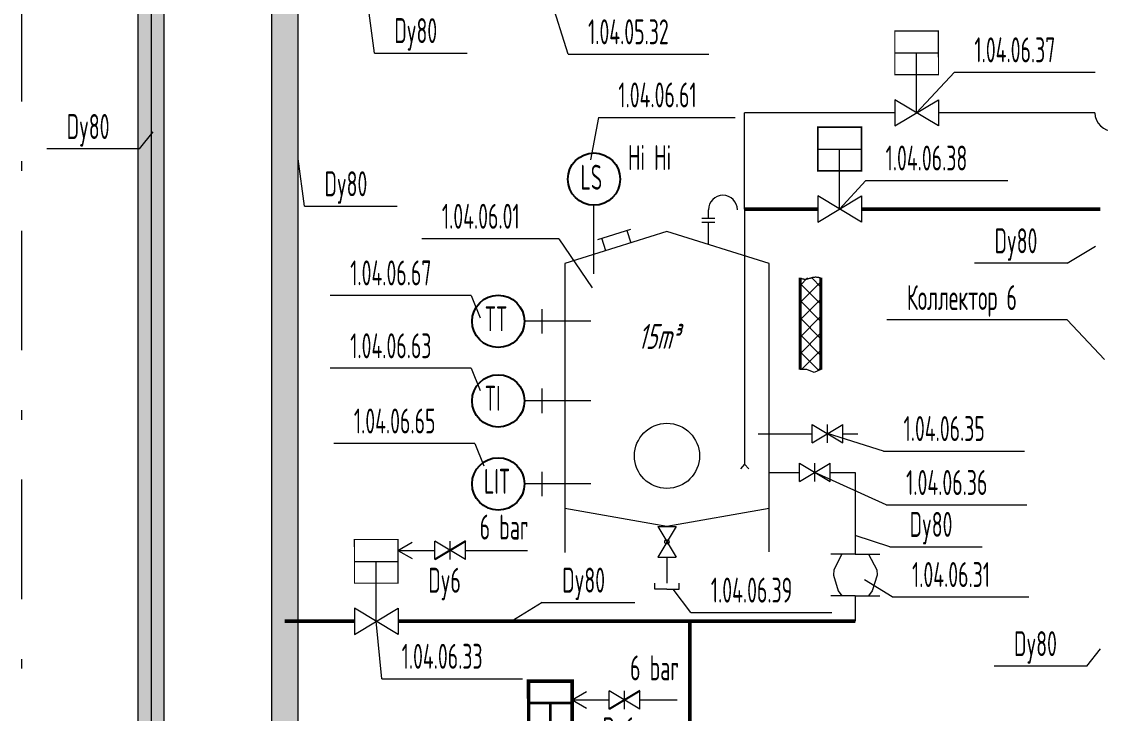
# Model space of a CAD drawing. Header units: millimetres. Extents: x -2281 to 17340, y -2563 to 4166.
# Drawn here: x 1283.7 to 1391.9, y 117.3 to 186.7 of the extents above; entities that cross this region are included whole.
import ezdxf

# ---------------------------------------------------------------- set-up
doc = ezdxf.new("R2010")
doc.units = ezdxf.units.MM
for name, pattern in [('K5LT32768', [24.957505, 11.9988, -5.9994, 0.959904, -5.9994]), ('K5LT32769', [0]), ('K5LT32772', [0]), ('K5LT32773', [0]), ('K5LT32774', [0]), ('K5LT32775', [0]), ('K5LT32776', [0]), ('K5LT32777', [0]), ('K5LT32782', [0]), ('K5LT32785', [0]), ('K5LT32786', [0]), ('K5LT32787', [0]), ('K5LT32788', [0]), ('K5LT32789', [0]), ('K5LT_THIN', [0]), ('K5LT_THIN_INCLUDED_TO_HATCHING', [0])]:
    doc.linetypes.add(name, pattern=pattern)
doc.layers.add('Системный слой', color=7, linetype='Continuous')
doc.styles.add('KTEXTSTYLE', font='GOST_AU.SHX', dxfattribs={"width": 0.96, "height": 5})

# ---------------------------------------------------------------- blocks, each defined once
blk = doc.blocks.new('U8')
at = {"layer": 'Системный слой', "color": 7, "linetype": 'K5LT_THIN_INCLUDED_TO_HATCHING', "lineweight": 13}
for p, q in [((1361.78, 161), (1361.83, 160.98)), ((1361.83, 160.98), (1361.88, 160.97)), ((1361.88, 160.97), (1361.93, 160.96)), ((1361.93, 160.96), (1361.98, 160.94)), ((1361.98, 160.94), (1362.03, 160.93)), ((1362.03, 160.93), (1362.08, 160.92)), ((1362.08, 160.92), (1362.13, 160.91)), ((1362.13, 160.91), (1362.18, 160.9)), ((1362.18, 160.9), (1362.23, 160.9)), ((1362.23, 160.9), (1362.28, 160.9)), ((1362.28, 160.9), (1362.33, 160.9)), ((1362.33, 160.9), (1362.38, 160.9)), ((1362.38, 160.9), (1362.43, 160.9)), ((1362.43, 160.9), (1362.48, 160.91)), ((1362.48, 160.91), (1362.53, 160.92)), ((1362.53, 160.92), (1362.58, 160.93)), ((1362.58, 160.93), (1362.63, 160.94)), ((1362.63, 160.94), (1362.68, 160.96)), ((1362.68, 160.96), (1362.73, 160.97)), ((1362.73, 160.97), (1362.78, 160.99)), ((1362.78, 160.99), (1362.83, 161)), ((1362.83, 161), (1362.88, 161.02)), ((1362.88, 161.02), (1362.93, 161.03)), ((1362.93, 161.03), (1362.98, 161.05)), ((1362.98, 161.05), (1363.03, 161.06)), ((1363.03, 161.06), (1363.08, 161.07)), ((1363.08, 161.07), (1363.13, 161.08)), ((1363.13, 161.08), (1363.18, 161.09)), ((1363.18, 161.09), (1363.23, 161.1)), ((1363.23, 161.1), (1363.28, 161.1)), ((1363.28, 161.1), (1363.33, 161.11)), ((1363.33, 161.11), (1363.38, 161.11)), ((1363.38, 161.11), (1363.43, 161.1)), ((1363.43, 161.1), (1363.48, 161.1)), ((1363.48, 161.1), (1363.53, 161.09)), ((1363.53, 161.09), (1363.58, 161.08)), ((1363.58, 161.08), (1363.63, 161.07)), ((1363.63, 161.07), (1363.68, 161.06)), ((1363.68, 161.06), (1363.73, 161.05)), ((1363.73, 161.05), (1363.78, 161.03)), ((1363.78, 161.03), (1363.83, 161.02)), ((1363.83, 161.02), (1363.88, 161))]:
    blk.add_line(p, q, dxfattribs=at)
blk = doc.blocks.new('U34')
at = {"layer": 'Системный слой', "color": 7, "linetype": 'K5LT_THIN_INCLUDED_TO_HATCHING', "lineweight": 13}
for p, q in [((1308.8, 97.61), (1308.8, 820.63)), ((1311.43, 97.61), (1311.43, 820.63))]:
    blk.add_line(p, q, dxfattribs=at)
blk = doc.blocks.new('U35')
at = {"layer": 'Системный слой', "true_color": 0xc0c0c0}
blk.add_hatch(color=9, dxfattribs=at).paths.add_polyline_path([(1295.38, 150.37), (1295.38, 112.36), (1298.01, 112.36), (1298.01, 524.41), (1295.38, 524.41)])
at = {"layer": 'Системный слой', "color": 7, "linetype": 'K5LT_THIN_INCLUDED_TO_HATCHING', "lineweight": 13}
for p, q in [((1295.38, 112.36), (1295.38, 524.41)), ((1298.01, 112.36), (1298.01, 524.41))]:
    blk.add_line(p, q, dxfattribs=at)
blk = doc.blocks.new('U45')
at = {"layer": 'Системный слой', "color": 7, "linetype": 'K5LT_THIN', "lineweight": 13}
for q in [(1336.75, 112.36), (1353.83, 106.7)]:
    blk.add_line((1339.71, 106.7), q, dxfattribs=at)
at = {"layer": 'Системный слой', "color": 7, "insert": (1341.71, 110.2), "char_height": 2.5, "attachment_point": 1, "style": 'KTEXTSTYLE'}
blk.add_mtext('\\H3.5;\\W0.965;\\Q15;\\Q0;\\W0.715;\\H2.50;{\\c255;1.04.06.32}', dxfattribs=at)
blk = doc.blocks.new('U44')
at = {"layer": 'Системный слой', "color": 4, "linetype": 'K5LT32772', "lineweight": 18, "true_color": 0x00ffff}
for p, q in [((1338.93, 118.69), (1340.35, 119.52)), ((1342.63, 117.77), (1342.63, 119.61)), ((1345.7, 117.77), (1342.63, 119.61)), ((1344.17, 117.77), (1344.17, 119.61)), ((1345.7, 117.77), (1345.7, 119.61)), ((1338.93, 118.69), (1342.63, 118.69)), ((1338.93, 118.69), (1340.36, 117.87)), ((1344.16, 118.69), (1344.17, 118.69)), ((1345.7, 118.69), (1349.47, 118.69))]:
    blk.add_line(p, q, dxfattribs=at)
at = {"layer": 'Системный слой', "color": 4, "linetype": 'K5LT32774', "lineweight": 25, "true_color": 0x00ffff}
blk.add_line((1345.7, 119.61), (1342.63, 117.77), dxfattribs=at)
at = {"layer": 'Системный слой', "color": 151, "linetype": 'K5LT32789', "lineweight": 35, "true_color": 0x7fbfff}
for p, q in [((1334.56, 118.38), (1338.93, 118.38)), ((1336.75, 112.36), (1336.74, 118.38)), ((1338.93, 111.05), (1334.56, 113.68)), ((1334.56, 111.05), (1338.93, 113.68)), ((1334.56, 113.68), (1334.56, 111.05)), ((1338.93, 113.68), (1338.93, 111.05))]:
    blk.add_line(p, q, dxfattribs=at)
at = {"layer": 'Системный слой', "color": 4, "linetype": 'K5LT32773', "lineweight": 18, "true_color": 0x00ffff}
blk.add_line((1344.16, 118.68), (1344.17, 118.68), dxfattribs=at)
at = {"layer": 'Системный слой', "color": 151, "linetype": 'K5LT32789', "true_color": 0x7fbfff, "const_width": 0.35}
blk.add_lwpolyline([(1334.56, 116.19), (1338.93, 116.19), (1338.93, 120.57), (1334.55, 120.57)], close=True, dxfattribs=at)
at = {"layer": 'Системный слой'}
blk.add_blockref('U45', (0, 0), dxfattribs=at)
at = {"layer": 'Системный слой', "color": 7, "char_height": 2.5, "attachment_point": 1, "style": 'KTEXTSTYLE'}
for s, insert in [('\\H3.5;\\W0.965;\\Q15;\\Q0;\\W0.715;\\H2.50;6 bar', (1344.74, 123.15)), ('\\H3.5;\\W0.965;\\Q15;\\Q0;\\W0.715;\\H2.50;Dy6', (1341.97, 116.94))]:
    blk.add_mtext(s, dxfattribs=dict(at, insert=insert))
blk = doc.blocks.new('U156')
at = {"layer": 'Системный слой', "color": 7, "linetype": 'K5LT_THIN', "lineweight": 13}
for q in [(1391.92, 123.8), (1381.26, 122.08)]:
    blk.add_line((1390.55, 122.08), q, dxfattribs=at)
at = {"layer": 'Системный слой', "color": 7, "insert": (1383.26, 125.58), "char_height": 2.5, "attachment_point": 1, "style": 'KTEXTSTYLE'}
blk.add_mtext('\\H3.5;\\W0.965;\\Q15;\\Q0;\\W0.715;\\H2.50;Dy80', dxfattribs=at)
blk = doc.blocks.new('U169')
at = {"layer": 'Системный слой', "color": 7, "linetype": 'K5LT_THIN', "lineweight": 13}
for q in [(1336.75, 189.1), (1352.64, 183.44)]:
    blk.add_line((1338.52, 183.44), q, dxfattribs=at)
at = {"layer": 'Системный слой', "color": 7, "insert": (1340.52, 186.94), "char_height": 2.5, "attachment_point": 1, "style": 'KTEXTSTYLE'}
blk.add_mtext('\\H3.5;\\W0.965;\\Q15;\\Q0;\\W0.715;\\H2.50;{\\c255;1.04.05.32}', dxfattribs=at)
blk = doc.blocks.new('U171')
at = {"layer": 'Системный слой', "color": 7, "linetype": 'K5LT_THIN', "lineweight": 13}
for q in [(1365.76, 167.92), (1382.62, 170.78)]:
    blk.add_line((1368.37, 170.78), q, dxfattribs=at)
at = {"layer": 'Системный слой', "color": 7, "insert": (1370.37, 174.28), "char_height": 2.5, "attachment_point": 1, "style": 'KTEXTSTYLE'}
blk.add_mtext('\\H3.5;\\W0.965;\\Q15;\\Q0;\\W0.715;\\H2.50;{\\c255;1.04.06.38}', dxfattribs=at)
blk = doc.blocks.new('U172')
at = {"layer": 'Системный слой', "color": 7, "linetype": 'K5LT_THIN', "lineweight": 13}
for q in [(1373.48, 177.57), (1391.4, 181.63)]:
    blk.add_line((1377.28, 181.63), q, dxfattribs=at)
at = {"layer": 'Системный слой', "color": 7, "insert": (1379.28, 185.13), "char_height": 2.5, "attachment_point": 1, "style": 'KTEXTSTYLE'}
blk.add_mtext('\\H3.5;\\W0.965;\\Q15;\\Q0;\\W0.715;\\H2.50;1.04.06.37', dxfattribs=at)
blk = doc.blocks.new('U173')
at = {"layer": 'Системный слой', "color": 7, "linetype": 'K5LT_THIN', "lineweight": 13}
for q in [(1340.76, 172.85), (1355.28, 177.11)]:
    blk.add_line((1341.56, 177.11), q, dxfattribs=at)
at = {"layer": 'Системный слой', "color": 7, "insert": (1343.56, 180.61), "char_height": 2.5, "attachment_point": 1, "style": 'KTEXTSTYLE'}
blk.add_mtext('\\H3.5;\\W0.965;\\Q15;\\Q0;\\W0.715;\\H2.50;1.04.06.61', dxfattribs=at)
blk = doc.blocks.new('U174')
at = {"layer": 'Системный слой', "color": 7, "linetype": 'K5LT_THIN', "lineweight": 13}
for q in [(1323.86, 164.94), (1340.92, 160.03)]:
    blk.add_line((1337.58, 164.94), q, dxfattribs=at)
at = {"layer": 'Системный слой', "color": 7, "insert": (1325.86, 168.44), "char_height": 2.5, "attachment_point": 1, "style": 'KTEXTSTYLE'}
blk.add_mtext('\\H3.5;\\W0.965;\\Q15;\\Q0;\\W0.715;\\H2.50;1.04.06.01', dxfattribs=at)
blk = doc.blocks.new('U175')
at = {"layer": 'Системный слой', "color": 7, "linetype": 'K5LT_THIN', "lineweight": 13}
for q in [(1314.66, 159.26), (1329.7, 157.02)]:
    blk.add_line((1328.78, 159.26), q, dxfattribs=at)
at = {"layer": 'Системный слой', "color": 7, "insert": (1316.66, 162.76), "char_height": 2.5, "attachment_point": 1, "style": 'KTEXTSTYLE'}
blk.add_mtext('\\H3.5;\\W0.965;\\Q15;\\Q0;\\W0.715;\\H2.50;1.04.06.67', dxfattribs=at)
blk = doc.blocks.new('U176')
at = {"layer": 'Системный слой', "color": 7, "linetype": 'K5LT_THIN', "lineweight": 13}
for q in [(1314.66, 151.95), (1329.7, 149.71)]:
    blk.add_line((1328.78, 151.95), q, dxfattribs=at)
at = {"layer": 'Системный слой', "color": 7, "insert": (1316.66, 155.45), "char_height": 2.5, "attachment_point": 1, "style": 'KTEXTSTYLE'}
blk.add_mtext('\\H3.5;\\W0.965;\\Q15;\\Q0;\\W0.715;\\H2.50;1.04.06.63', dxfattribs=at)
blk = doc.blocks.new('U177')
at = {"layer": 'Системный слой', "color": 7, "linetype": 'K5LT_THIN', "lineweight": 13}
for q in [(1315.03, 144.41), (1330.08, 142.16)]:
    blk.add_line((1329.15, 144.41), q, dxfattribs=at)
at = {"layer": 'Системный слой', "color": 7, "insert": (1317.03, 147.91), "char_height": 2.5, "attachment_point": 1, "style": 'KTEXTSTYLE'}
blk.add_mtext('\\H3.5;\\W0.965;\\Q15;\\Q0;\\W0.715;\\H2.50;1.04.06.65', dxfattribs=at)
blk = doc.blocks.new('U178')
at = {"layer": 'Системный слой', "color": 7, "linetype": 'K5LT_THIN', "lineweight": 13}
for q in [(1364.54, 145.39), (1384.29, 143.65)]:
    blk.add_line((1370.17, 143.65), q, dxfattribs=at)
at = {"layer": 'Системный слой', "color": 7, "insert": (1372.17, 147.15), "char_height": 2.5, "attachment_point": 1, "style": 'KTEXTSTYLE'}
blk.add_mtext('\\H3.5;\\W0.965;\\Q15;\\Q0;\\W0.715;\\H2.50;1.04.06.35', dxfattribs=at)
blk = doc.blocks.new('U179')
at = {"layer": 'Системный слой', "color": 7, "linetype": 'K5LT_THIN', "lineweight": 13}
for q in [(1363.27, 141.5), (1384.55, 138.24)]:
    blk.add_line((1370.43, 138.24), q, dxfattribs=at)
at = {"layer": 'Системный слой', "color": 7, "insert": (1372.43, 141.74), "char_height": 2.5, "attachment_point": 1, "style": 'KTEXTSTYLE'}
blk.add_mtext('\\H3.5;\\W0.965;\\Q15;\\Q0;\\W0.715;\\H2.50;1.04.06.36', dxfattribs=at)
blk = doc.blocks.new('U180')
at = {"layer": 'Системный слой', "color": 7, "linetype": 'K5LT_THIN', "lineweight": 13}
for q in [(1368.26, 130.74), (1384.74, 129.01)]:
    blk.add_line((1371.02, 129.01), q, dxfattribs=at)
at = {"layer": 'Системный слой', "color": 7, "insert": (1373.02, 132.51), "char_height": 2.5, "attachment_point": 1, "style": 'KTEXTSTYLE'}
blk.add_mtext('\\H3.5;\\W0.965;\\Q15;\\Q0;\\W0.715;\\H2.50;1.04.06.31', dxfattribs=at)
blk = doc.blocks.new('U181')
at = {"layer": 'Системный слой', "color": 7, "linetype": 'K5LT_THIN', "lineweight": 13}
for q in [(1349.05, 129.79), (1364.96, 127.45)]:
    blk.add_line((1350.84, 127.45), q, dxfattribs=at)
at = {"layer": 'Системный слой', "color": 7, "insert": (1352.84, 130.95), "char_height": 2.5, "attachment_point": 1, "style": 'KTEXTSTYLE'}
blk.add_mtext('\\H3.5;\\W0.965;\\Q15;\\Q0;\\W0.715;\\H2.50;1.04.06.39', dxfattribs=at)
blk = doc.blocks.new('U182')
at = {"layer": 'Системный слой', "color": 7, "linetype": 'K5LT_THIN', "lineweight": 13}
for q in [(1296.88, 175.66), (1286.22, 173.94)]:
    blk.add_line((1295.51, 173.94), q, dxfattribs=at)
at = {"layer": 'Системный слой', "color": 7, "insert": (1288.22, 177.44), "char_height": 2.5, "attachment_point": 1, "style": 'KTEXTSTYLE'}
blk.add_mtext('\\H3.5;\\W0.965;\\Q15;\\Q0;\\W0.715;\\H2.50;Dy80', dxfattribs=at)
blk = doc.blocks.new('U183')
at = {"layer": 'Системный слой', "color": 7, "linetype": 'K5LT_THIN', "lineweight": 13}
for q in [(1319.27, 126.57), (1333.94, 120.81)]:
    blk.add_line((1319.82, 120.81), q, dxfattribs=at)
at = {"layer": 'Системный слой', "color": 7, "insert": (1321.82, 124.31), "char_height": 2.5, "attachment_point": 1, "style": 'KTEXTSTYLE'}
blk.add_mtext('\\H3.5;\\W0.965;\\Q15;\\Q0;\\W0.715;\\H2.50;1.04.06.33', dxfattribs=at)
blk = doc.blocks.new('U222')
at = {"layer": 'Системный слой', "color": 7, "linetype": 'K5LT_THIN', "lineweight": 13}
for q in [(1318.35, 189.1), (1328.38, 183.56)]:
    blk.add_line((1319.09, 183.56), q, dxfattribs=at)
at = {"layer": 'Системный слой', "color": 7, "insert": (1321.09, 187.06), "char_height": 2.5, "attachment_point": 1, "style": 'KTEXTSTYLE'}
blk.add_mtext('\\H3.5;\\W0.965;\\Q15;\\Q0;\\W0.715;\\H2.50;Dy80', dxfattribs=at)
blk = doc.blocks.new('U223')
at = {"layer": 'Системный слой', "color": 7, "linetype": 'K5LT_THIN', "lineweight": 13}
for q in [(1367.33, 135.17), (1380.07, 134.04)]:
    blk.add_line((1370.78, 134.04), q, dxfattribs=at)
at = {"layer": 'Системный слой', "color": 7, "insert": (1372.78, 137.54), "char_height": 2.5, "attachment_point": 1, "style": 'KTEXTSTYLE'}
blk.add_mtext('\\H3.5;\\W0.965;\\Q15;\\Q0;\\W0.715;\\H2.50;Dy80', dxfattribs=at)
blk = doc.blocks.new('U224')
at = {"layer": 'Системный слой', "color": 7, "linetype": 'K5LT_THIN', "lineweight": 13}
for q in [(1332.86, 126.57), (1345.23, 128.45)]:
    blk.add_line((1335.93, 128.45), q, dxfattribs=at)
at = {"layer": 'Системный слой', "color": 7, "insert": (1337.93, 131.95), "char_height": 2.5, "attachment_point": 1, "style": 'KTEXTSTYLE'}
blk.add_mtext('\\H3.5;\\W0.965;\\Q15;\\Q0;\\W0.715;\\H2.50;Dy80', dxfattribs=at)
blk = doc.blocks.new('U243')
at = {"layer": 'Системный слой', "color": 7, "linetype": 'K5LT_THIN', "lineweight": 13}
for q in [(1311.43, 172.94), (1321.37, 168.2)]:
    blk.add_line((1312.08, 168.2), q, dxfattribs=at)
at = {"layer": 'Системный слой', "color": 7, "insert": (1314.08, 171.7), "char_height": 2.5, "attachment_point": 1, "style": 'KTEXTSTYLE'}
blk.add_mtext('\\H3.5;\\W0.965;\\Q15;\\Q0;\\W0.715;\\H2.50;Dy80', dxfattribs=at)
blk = doc.blocks.new('U267')
at = {"layer": 'Системный слой', "color": 7, "linetype": 'K5LT_THIN', "lineweight": 13}
for q in [(1391.43, 164.2), (1379.3, 162.48)]:
    blk.add_line((1388.59, 162.48), q, dxfattribs=at)
at = {"layer": 'Системный слой', "color": 7, "insert": (1381.3, 165.98), "char_height": 2.5, "attachment_point": 1, "style": 'KTEXTSTYLE'}
blk.add_mtext('\\H3.5;\\W0.965;\\Q15;\\Q0;\\W0.715;\\H2.50;Dy80', dxfattribs=at)
blk = doc.blocks.new('U268')
at = {"layer": 'Системный слой', "color": 7, "linetype": 'K5LT_THIN', "lineweight": 13}
for q in [(1370.5, 156.79), (1392.34, 152.82)]:
    blk.add_line((1388.59, 156.79), q, dxfattribs=at)
at = {"layer": 'Системный слой', "color": 7, "insert": (1372.5, 160.29), "char_height": 2.5, "attachment_point": 1, "style": 'KTEXTSTYLE'}
blk.add_mtext('\\H3.5;\\W0.965;\\Q15;\\Q0;\\W0.715;\\H2.50;Коллектор 6', dxfattribs=at)

msp = doc.modelspace()

# ---------------------------------------------------------------- hatches: boundary and pattern name
at = {"layer": 'Системный слой', "true_color": 0xc0c0c0}
h = msp.add_hatch(color=9, dxfattribs=at)
h.paths.add_polyline_path([(1308.80496, 111.22731), (1308.80496, 97.61198), (1311.42984, 97.61198), (1311.42984, 111.20321), (1311.13432, 111.06323), (1310.82392, 110.96034), (1310.5033, 110.89609), (1310.17723, 110.87142), (1309.85059, 110.88672), (1309.52825, 110.94174), (1309.21503, 111.03567), (1308.9156, 111.1671)])
h.paths.add_polyline_path([(1308.80496, 187.96742), (1308.80496, 111.22731), (1309.09786, 111.08193), (1309.40632, 110.97336), (1309.72571, 110.90323), (1310.05127, 110.87258), (1310.37814, 110.88187), (1310.70143, 110.93097), (1311.01632, 111.01913), (1311.31811, 111.14505), (1311.42984, 111.20321), (1311.42984, 187.93628), (1311.13395, 187.79709), (1310.82328, 187.69503), (1310.50248, 187.63163), (1310.17635, 187.60783), (1309.84975, 187.62399), (1309.52756, 187.67988), (1309.21459, 187.77464), (1308.91552, 187.90688)])

# ---------------------------------------------------------------- linework, layer by layer
at = {"layer": 'Системный слой', "color": 5, "linetype": 'K5LT32768', "lineweight": 18, "true_color": 0x0000ff}
msp.add_line((1283.69298, 839.5978), (1283.69298, 61.58733), dxfattribs=at)
at = {"layer": 'Системный слой', "color": 7, "linetype": 'K5LT_THIN_INCLUDED_TO_HATCHING', "lineweight": 13}
for p, q in [((1308.80496, 97.61198), (1308.80496, 658.74994)), ((1311.42984, 97.61198), (1311.42984, 658.76432))]:
    msp.add_line(p, q, dxfattribs=at)
at = {"layer": 'Системный слой', "color": 7, "linetype": 'K5LT_THIN', "lineweight": 13}
for p, q in [((1296.6966, 524.40853), (1296.6966, 116.35275)), ((1371.29025, 183.58063), (1375.66525, 183.58063)), ((1373.48041, 177.56501), (1373.47775, 183.58063)), ((1375.66791, 176.25251), (1371.29291, 178.87751)), ((1371.29291, 176.25251), (1375.66791, 178.87751)), ((1371.29291, 178.87751), (1371.29291, 176.25251)), ((1375.66791, 178.87751), (1375.66791, 176.25251)), ((1371.29291, 177.56501), (1356.22586, 177.56501)), ((1356.22586, 167.91706), (1356.22586, 177.56501)), ((1391.34774, 177.56501), (1375.66791, 177.56501)), ((1356.22586, 167.91706), (1356.22586, 142.31501)), ((1348.43776, 165.6546), (1338.1903, 162.46056)), ((1358.68523, 162.46056), (1348.43776, 165.6546)), ((1338.1903, 162.46056), (1338.1903, 133.46156)), ((1358.68523, 133.54906), (1358.68523, 162.46056)), ((1363.00405, 144.46791), (1363.00405, 146.30541)), ((1363.00405, 144.46791), (1366.06655, 146.30541)), ((1363.00405, 146.30541), (1366.06655, 144.46791)), ((1364.52835, 144.46791), (1364.52835, 146.30541)), ((1366.06655, 144.46791), (1366.06655, 146.30541)), ((1357.58058, 145.38666), (1363.00405, 145.38666)), ((1364.52835, 145.38666), (1364.5353, 145.38666)), ((1366.06655, 145.38666), (1367.56887, 145.38666)), ((1356.22586, 142.31501), (1355.79946, 141.87531)), ((1356.22586, 142.31501), (1356.65226, 141.87531)), ((1361.73586, 140.58112), (1361.73586, 142.41862)), ((1361.73586, 140.58112), (1364.79836, 142.41862)), ((1361.73586, 142.41862), (1364.79836, 140.58112)), ((1363.26016, 140.58112), (1363.26016, 142.41862)), ((1364.79836, 140.58112), (1364.79836, 142.41862)), ((1358.68523, 141.49987), (1361.73586, 141.49987)), ((1363.26016, 141.49987), (1363.26711, 141.49987)), ((1364.79836, 141.49987), (1367.32885, 141.49987)), ((1367.32885, 141.49987), (1367.32885, 133.30782)), ((1348.43776, 136.06906), (1338.1903, 137.88483)), ((1358.68523, 137.88483), (1348.43776, 136.06906)), ((1347.51901, 136.06906), (1349.35651, 136.06906)), ((1347.51901, 136.06906), (1349.35651, 133.00656)), ((1349.35651, 136.06906), (1347.51901, 133.00656)), ((1321.45278, 133.68218), (1322.86868, 134.51096)), ((1325.15607, 132.7608), (1325.15607, 134.5983)), ((1321.45281, 133.67777), (1325.15607, 133.67777)), ((1321.45281, 133.67777), (1322.8785, 132.86595)), ((1367.32885, 133.30782), (1364.87885, 133.30782)), ((1365.99124, 133.30782), (1365.18271, 131.72966)), ((1367.32885, 133.30782), (1369.77885, 133.30782)), ((1368.66647, 133.30782), (1369.475, 131.72966)), ((1317.08255, 132.5858), (1321.45755, 132.5858)), ((1319.27272, 126.57019), (1319.27005, 132.5858)), ((1347.51901, 133.00656), (1349.35651, 133.00656)), ((1348.43776, 133.00656), (1348.43776, 130.40065)), ((1365.18271, 131.72966), (1365.13095, 131.21465)), ((1365.13095, 131.21465), (1365.62226, 129.63649)), ((1369.52676, 131.21465), (1369.03545, 129.63649)), ((1369.475, 131.72966), (1369.52676, 131.21465)), ((1347.21276, 129.78815), (1347.21276, 130.40065)), ((1349.66276, 129.78815), (1349.66276, 130.40065)), ((1348.43776, 129.78815), (1347.21276, 129.78815)), ((1348.43776, 129.78815), (1349.66276, 129.78815)), ((1367.32885, 129.12567), (1364.87885, 129.12567)), ((1365.62226, 129.63649), (1365.99124, 129.12567)), ((1367.32885, 129.12567), (1369.77885, 129.12567)), ((1367.32885, 129.12567), (1367.32885, 126.57019)), ((1369.03545, 129.63649), (1368.66647, 129.12567)), ((1321.46022, 125.25769), (1317.08522, 127.88269)), ((1317.08522, 125.25769), (1321.46022, 127.88269)), ((1317.08522, 127.88269), (1317.08522, 125.25769)), ((1321.46022, 127.88269), (1321.46022, 125.25769))]:
    msp.add_line(p, q, dxfattribs=at)
at = {"layer": 'Системный слой', "color": 5, "linetype": 'K5LT32787', "lineweight": 18, "true_color": 0x0000ff}
for p, q in [((1363.57132, 173.93268), (1367.94632, 173.93268)), ((1365.76148, 167.91706), (1365.75882, 173.93268)), ((1367.94898, 166.60456), (1363.57398, 169.22956)), ((1363.57398, 166.60456), (1367.94898, 169.22956)), ((1363.57398, 169.22956), (1363.57398, 166.60456)), ((1367.94898, 169.22956), (1367.94898, 166.60456))]:
    msp.add_line(p, q, dxfattribs=at)
at = {"layer": 'Системный слой', "color": 7, "linetype": 'K5LT32786', "lineweight": 18}
for p, q in [((1341.11639, 161.40726), (1341.11639, 168.28968)), ((1361.78498, 160.26), (1362.52553, 161.00055)), ((1361.78498, 158.52759), (1363.88274, 160.62535)), ((1363.88274, 158.36511), (1361.78498, 160.46287)), ((1363.88274, 160.09752), (1362.97971, 161.00055)), ((1361.78498, 156.79518), (1363.88274, 158.89294)), ((1363.88274, 156.6327), (1361.78498, 158.73046)), ((1361.78498, 155.06277), (1363.88274, 157.16053)), ((1363.88274, 154.90028), (1361.78498, 156.99804)), ((1361.78498, 153.39795), (1363.88274, 155.49571)), ((1363.88274, 153.23546), (1361.78498, 155.33322)), ((1361.93702, 151.81757), (1363.88274, 153.7633)), ((1363.66164, 151.72416), (1361.78498, 153.60081)), ((1361.83581, 151.81757), (1361.78498, 151.8684)), ((1362.48339, 151.8177), (1361.78498, 151.81757)), ((1363.1927, 151.52633), (1362.48339, 151.8177)), ((1363.88274, 151.81757), (1363.1927, 151.52633)), ((1363.51338, 151.66152), (1363.88274, 152.03088))]:
    msp.add_line(p, q, dxfattribs=at)
at = {"layer": 'Системный слой', "color": 7, "linetype": 'K5LT32776', "lineweight": 18}
for p, q in [((1352.5968, 166.95285), (1352.5968, 167.8388)), ((1353.25305, 166.95285), (1351.94055, 166.95285)), ((1341.48692, 164.86286), (1344.82837, 165.90436)), ((1344.41068, 165.77417), (1344.80125, 164.52113)), ((1353.25305, 166.56076), (1351.94055, 166.56076)), ((1352.5968, 164.35827), (1352.5968, 166.56076)), ((1342.29516, 163.74001), (1341.9046, 164.99305)), ((1335.93379, 155.42999), (1335.93379, 157.87999)), ((1340.78766, 156.65499), (1334.13766, 156.65499)), ((1335.93379, 147.45392), (1335.93379, 149.90392)), ((1340.78766, 148.67892), (1334.13766, 148.67892)), ((1335.93379, 139.12666), (1335.93379, 141.57666)), ((1340.78766, 140.35166), (1334.13766, 140.35166))]:
    msp.add_line(p, q, dxfattribs=at)
at = {"layer": 'Системный слой', "color": 5, "linetype": 'K5LT32775', "lineweight": 50, "true_color": 0x0000ff}
for p, q in [((1363.57398, 167.91706), (1356.22586, 167.91706)), ((1391.88264, 167.91706), (1367.94898, 167.91706)), ((1317.08522, 126.57019), (1310.1174, 126.57019)), ((1321.46022, 126.57019), (1367.32885, 126.57019))]:
    msp.add_line(p, q, dxfattribs=at)
at = {"layer": 'Системный слой', "color": 150, "linetype": 'K5LT32769', "lineweight": 18, "true_color": 0x007fff}
msp.add_line((1391.32575, 167.91706), (1391.88264, 167.91706), dxfattribs=at)
at = {"layer": 'Системный слой', "color": 7, "linetype": 'K5LT32785', "lineweight": 40}
for p, q in [((1361.78498, 161.00055), (1361.78498, 151.81757)), ((1363.88274, 151.81757), (1363.88274, 161.00055))]:
    msp.add_line(p, q, dxfattribs=at)
at = {"layer": 'Системный слой', "color": 4, "linetype": 'K5LT32772', "lineweight": 18, "true_color": 0x00ffff}
for p, q in [((1328.21857, 132.7608), (1325.15607, 134.5983)), ((1326.69426, 132.7608), (1326.69426, 134.5983)), ((1328.21857, 132.7608), (1328.21857, 134.5983)), ((1326.68732, 133.67955), (1326.69426, 133.67955)), ((1328.21857, 133.67955), (1334.45283, 133.67955))]:
    msp.add_line(p, q, dxfattribs=at)
at = {"layer": 'Системный слой', "color": 4, "linetype": 'K5LT32774', "lineweight": 25, "true_color": 0x00ffff}
msp.add_line((1328.21857, 134.5983), (1325.15607, 132.7608), dxfattribs=at)
at = {"layer": 'Системный слой', "color": 4, "linetype": 'K5LT32773', "lineweight": 18, "true_color": 0x00ffff}
msp.add_line((1326.68037, 133.67539), (1326.69426, 133.67539), dxfattribs=at)
at = {"layer": 'Системный слой', "color": 7, "linetype": 'K5LT32782', "lineweight": 0}
msp.add_line((1353.06185, 127.45305), (1353.2981, 127.45305), dxfattribs=at)
at = {"layer": 'Системный слой', "color": 151, "linetype": 'K5LT32788', "lineweight": 50, "true_color": 0x7fbfff}
msp.add_line((1350.73989, 126.57019), (1350.73989, 112.36459), dxfattribs=at)
at = {"layer": 'Системный слой', "color": 7, "linetype": 'K5LT_THIN', "const_width": 0.11}
for points in [[(1371.29202, 181.39313), (1375.66702, 181.39313), (1375.66072, 185.76812), (1371.28572, 185.76812)], [(1317.08433, 130.39831), (1321.45933, 130.39831), (1321.45302, 134.7733), (1317.07802, 134.7733)]]:
    msp.add_lwpolyline(points, close=True, dxfattribs=at)
at = {"layer": 'Системный слой', "color": 5, "linetype": 'K5LT32787', "true_color": 0x0000ff, "const_width": 0.18}
msp.add_lwpolyline([(1363.57309, 171.74518), (1367.94809, 171.74518), (1367.94178, 176.12017), (1363.56678, 176.12017)], close=True, dxfattribs=at)
at = {"layer": 'Системный слой', "color": 7, "linetype": 'K5LT32777', "lineweight": 25}
for centre in [(1341.11639, 170.91468), (1331.51266, 156.65499), (1331.51266, 148.67892), (1331.51266, 140.35166)]:
    msp.add_circle(centre, 2.625, dxfattribs=at)
at = {"layer": 'Системный слой', "color": 7, "linetype": 'K5LT32776', "lineweight": 18}
msp.add_circle((1348.43776, 143.16125), 3.26611, dxfattribs=at)
at = {"layer": 'Системный слой', "color": 7, "linetype": 'K5LT_THIN', "lineweight": 13}
msp.add_circle((1348.43776, 134.53781), 0.21875, dxfattribs=at)
msp.add_arc((1393.27246, 177.6471), 1.92647, 182.4422076, 357.581545, dxfattribs=at)
at = {"layer": 'Системный слой', "color": 7, "linetype": 'K5LT32776', "lineweight": 18}
msp.add_arc((1354.05336, 167.8388), 1.45656, 0, 180, dxfattribs=at)

# ---------------------------------------------------------------- block references
at = {"layer": 'Системный слой'}
for name in ['U34', 'U35', 'U222', 'U169', 'U172', 'U173', 'U182', 'U171', 'U243', 'U174', 'U267', 'U175', 'U8', 'U268', 'U176', 'U177', 'U178', 'U179', 'U223', 'U180', 'U224', 'U181', 'U183', 'U156', 'U44']:
    msp.add_blockref(name, (0, 0), dxfattribs=at)

# ---------------------------------------------------------------- texts
at = {"layer": 'Системный слой', "color": 7, "char_height": 2.5, "attachment_point": 1, "style": 'KTEXTSTYLE'}
for s, insert in [('\\H3.5;\\W0.965;\\Q15;\\Q0;\\W0.715;\\H2.50;Hi Hi', (1344.52553, 174.32934)), ('\\H3.5;\\W0.965;\\Q15;\\Q0;\\W0.715;\\H2.50;LS', (1339.75999, 172.35683)), ('\\H3.5;\\W0.965;\\Q15;\\Q0;\\W0.715;\\H2.50;TT', (1330.15443, 158.16287)), ('\\H3.5;\\W0.965;\\Q15;\\Q15;\\W0.765;\\H2.50;15m³', (1345.53831, 156.3908)), ('\\H3.5;\\W0.965;\\Q15;\\Q0;\\W0.715;\\H2.50;TI', (1330.15443, 150.1868)), ('\\H3.5;\\W0.965;\\Q15;\\Q0;\\W0.715;\\H2.50;LIT', (1330.07582, 141.85953)), ('\\H3.5;\\W0.965;\\Q15;\\Q0;\\W0.715;\\H2.50;6 bar', (1329.65239, 137.27179)), ('\\H3.5;\\W0.965;\\Q15;\\Q0;\\W0.715;\\H2.50;Dy6', (1324.49595, 131.93653))]:
    msp.add_mtext(s, dxfattribs=dict(at, insert=insert))

doc.saveas('drawing.dxf')
